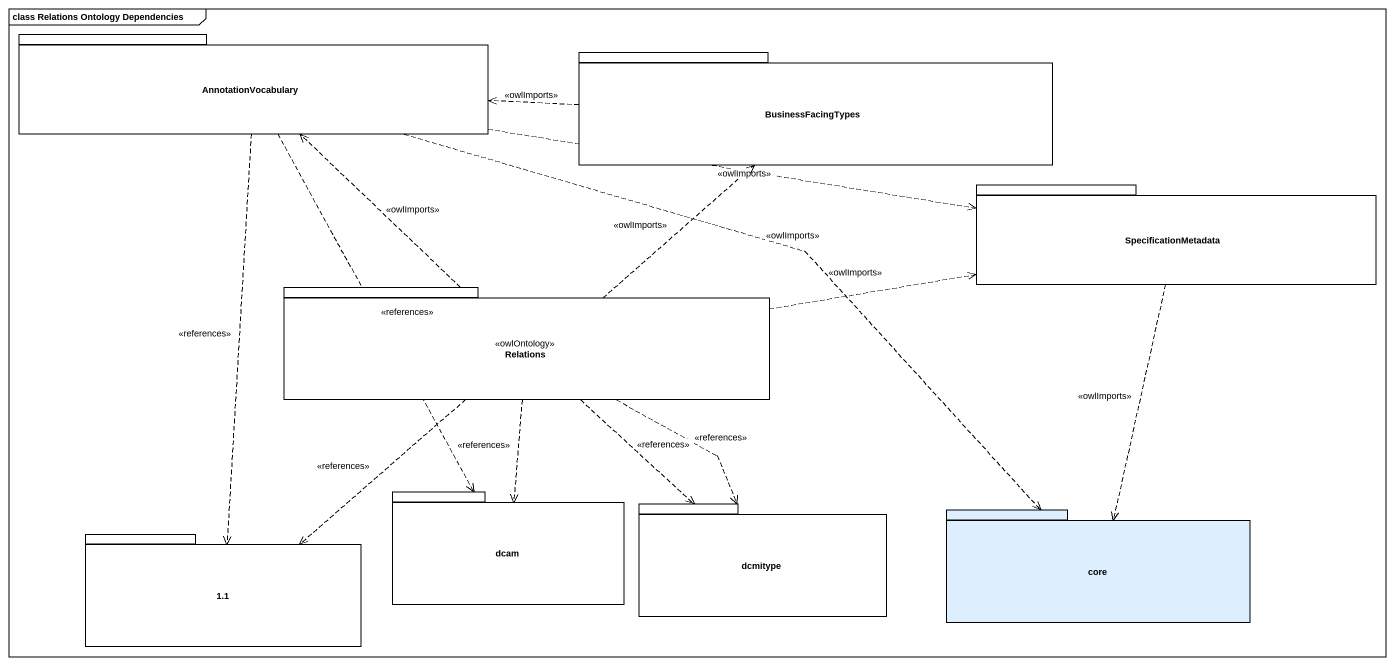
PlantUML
@startuml
mainframe class Relations Ontology Dependencies
package AnnotationVocabulary {
}
package BusinessFacingTypes {
}
package SpecificationMetadata {
}
package Relations <<owlOntology>> {
}
package dcam {
}
package dcmitype {
}
package "1.1" as p1_1 {
}
package core #DDEEFF {
}
AnnotationVocabulary .right.> SpecificationMetadata : <<owlImports>>
AnnotationVocabulary ..> dcam : <<references>>
AnnotationVocabulary ..> p1_1 : <<references>>
AnnotationVocabulary .right.> core : <<owlImports>>
BusinessFacingTypes .left.> AnnotationVocabulary : <<owlImports>>
SpecificationMetadata ..> core : <<owlImports>>
Relations .up.> AnnotationVocabulary : <<owlImports>>
Relations .up.> BusinessFacingTypes : <<owlImports>>
Relations .right.> SpecificationMetadata : <<owlImports>>
Relations ..> dcam : <<references>>
Relations ..> dcmitype : <<references>>
Relations ..> dcmitype : <<references>>
Relations ..> p1_1 : <<references>>
@enduml
